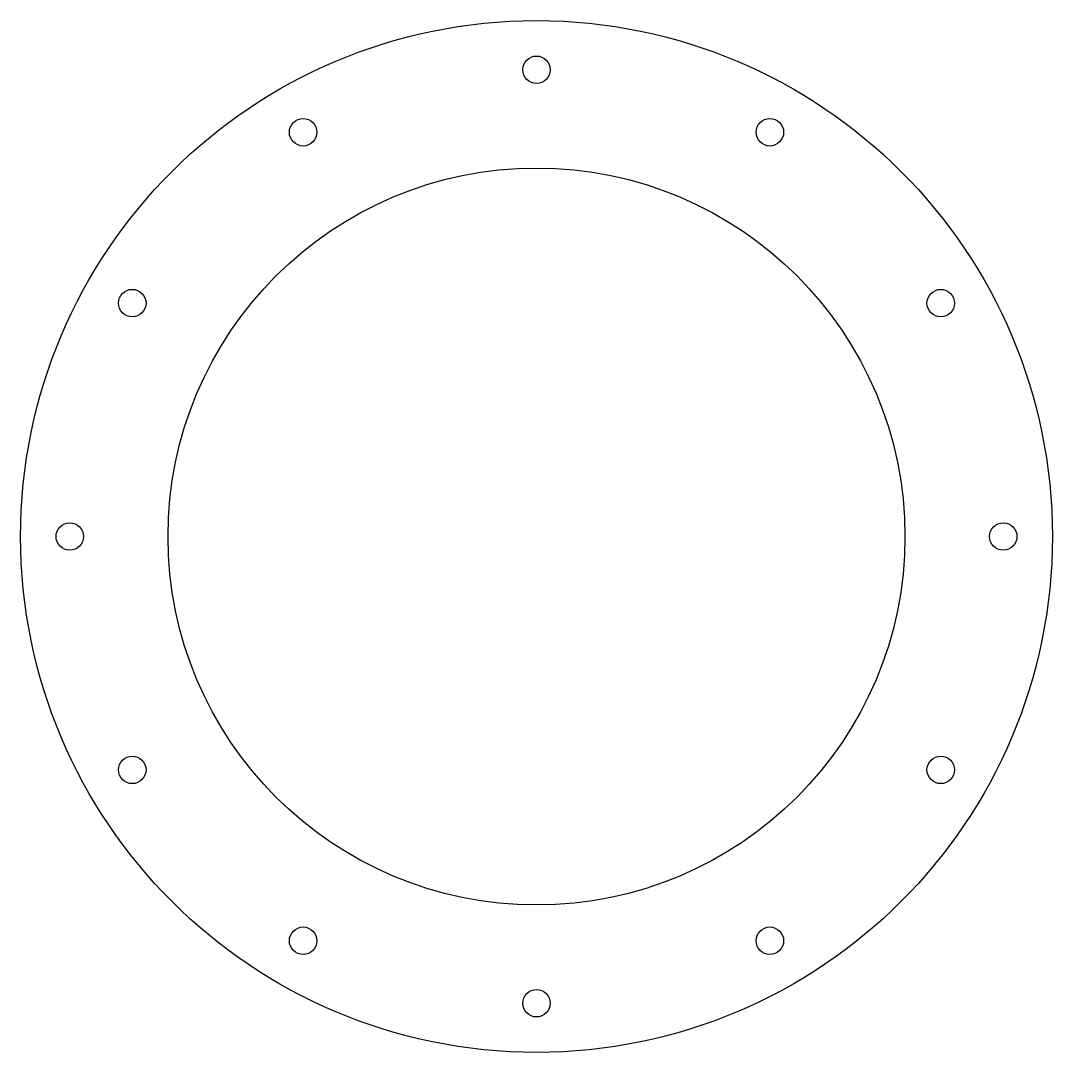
# Model space of a CAD drawing. Header units: millimetres. Extents: x -52 to 52, y -52 to 52.
import ezdxf

# ---------------------------------------------------------------- set-up
doc = ezdxf.new("R2010")
doc.units = ezdxf.units.MM

msp = doc.modelspace()

# ---------------------------------------------------------------- linework, layer by layer
at = {"color": 7, "linetype": 'Continuous', "lineweight": 25}
for centre, radius in [((0, 0), 52.5), ((0, 47.5), 1.4), ((-23.75, 41.14), 1.4), ((23.75, 41.14), 1.4), ((0, 0), 37.5), ((-41.14, 23.75), 1.4), ((41.14, 23.75), 1.4), ((-47.5, 0), 1.4), ((47.5, 0), 1.4), ((-41.14, -23.75), 1.4), ((41.14, -23.75), 1.4), ((-23.75, -41.14), 1.4), ((23.75, -41.14), 1.4), ((0, -47.5), 1.4)]:
    msp.add_circle(centre, radius, dxfattribs=at)

doc.saveas('drawing.dxf')
